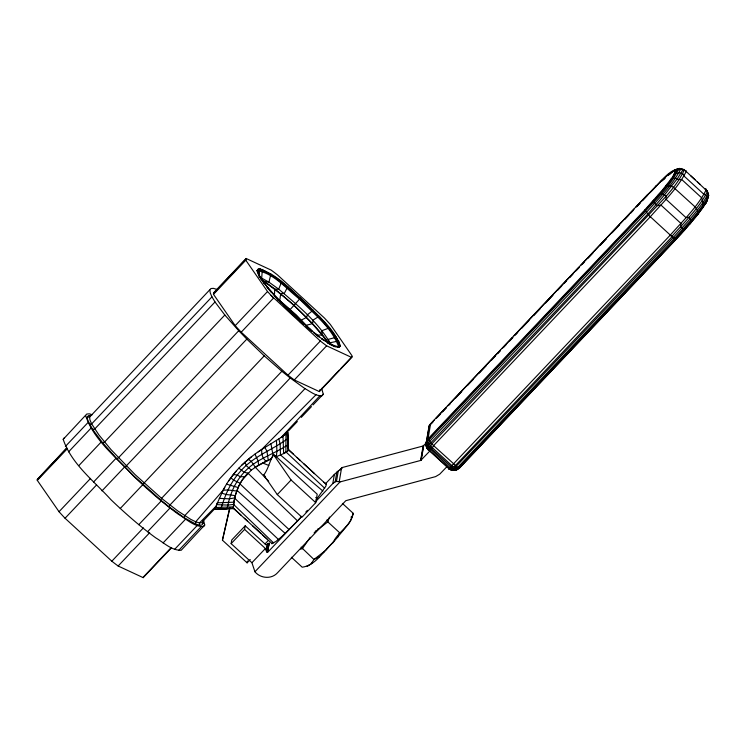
<?xml version="1.0" encoding="UTF-8"?>
<svg xmlns="http://www.w3.org/2000/svg" width="746" height="746" viewBox="0 0 746 746"><rect width="100%" height="100%" fill="white"/><g stroke="black" fill="none" stroke-linecap="round" stroke-linejoin="round"><path stroke-width="1.12" d="M283.648 453.559L282.986 436.279L287.928 431.477L288.422 450.379L283.648 453.559L276.346 456.692L275.796 456.31A53.302 37.785 -36.7 0 0 273.53 454.743C269.502 461.14 268.411 468.936 263.73 475.043L277.279 494.589L301.953 517.248L315.754 502.673L317.199 494.206L275.815 456.272M287.63 432.195L285.97 434.013L285.877 452.412L283.76 453.512M214.755 508.753L202.968 521.212L203.052 523.459L201.961 525.007L199.48 525.203L195.657 524.046L195.722 521.78L223.166 490.178C232.295 472.059 247.691 457.96 264.839 447.535L266.965 451.19L268.243 460.151L258.573 465.075L251.365 470.073L242.254 479.967L238.86 485.87L235.783 494.02L233.955 501.816L233.293 508.66L214.727 509.35L216.648 504.669M428.512 429.304C428.577 427.505 429.211 423.7 431.365 423.663L432.969 421.975M274.341 295.854L274.798 289.327L278.687 289.168C298.148 305.729 318.971 322.692 331.466 345.361M708.504 197.308L704.774 204.712C707.292 202.138 708.038 198.007 705.93 194.967L704.019 194.398L684.035 176.047L682.944 173.855L679.009 172.792L675.205 173.706L662.01 190.584L644.74 210.008L428.036 438.881C422.963 444.131 428.167 455.871 433.603 445.623L650.307 216.76C662.924 202.343 677.489 188.738 686.189 171.496L686.012 170.536L684.987 170.489C671.186 162.423 657.347 188.048 647.332 194.846L430.619 423.719L428.036 438.881L428.558 440.103L433.603 445.623L457.037 466.847L459.517 468.059L680.884 234.151L697.193 215.184L706.406 202.362L708.7 195.284L706.723 190.333L708.355 193.27C699.767 210.139 685.574 223.464 673.228 237.582L456.244 466.241C454.137 471.724 446.192 467.518 449.316 469.066C452.3 471.183 456.813 470.875 459.266 468.078L676.342 239.028M450.491 469.626L448.43 468.255L452.878 470.306M337.658 347.254L338.423 346.181C331.42 326.953 313.413 313.646 299.612 299.165C286.697 289.112 274.687 274.202 258.209 270.723L257.445 271.805L257.044 270.649L258.377 268.924C277.848 273.782 291.947 291.565 307.063 303.995C318.822 316.994 334.562 328.846 340.213 345.902L339.094 347.347M276.346 456.692L276.915 451.181L276.449 440.438M257.836 272.066L259.048 275.377C270.686 294.12 287.275 309.189 303.426 323.969M259.188 277.372L259.599 269.409L260.149 268.784M195.657 524.046L184.402 517.827L184.7 515.691L304.993 388.647C310.355 391.473 315.772 396.35 322.197 395.678L323.26 394.168L321.647 388.368M259.095 274.985L261.324 278.715L260.764 279.34M293.933 292.441L281.531 282.165L278.687 289.168L268.933 282.137L261.66 278.118L262.322 270.229L266.425 271.786M262.881 269.614L259.832 269.147M234.225 500.342L233.321 506.86L215.547 507.504M250.236 559.547L247.113 562.848L222.429 540.188L229.572 508.474M447.04 466.567L439.711 474.176L435.608 476.61L345.818 500.687L277.4 572.9C271.451 579.456 260.391 578.467 254.936 571.772L251.924 562.726L231.129 543.629L231.745 540.011L245.21 525.79L266.014 544.888L269.381 543.023L267.348 552.338L265.399 548.506L244.595 529.399L245.21 525.79M247.113 562.848L247.42 561.048M266.182 550.874L267.292 544.421M266.443 551.49L267.683 544.244M266.602 551.76L267.907 544.123M266.975 552.171L268.401 543.825M267.348 552.338L268.868 543.489M267.525 552.329L269.064 543.321M315.371 501.937L332.809 483.52L334.367 474.391L342.47 467.472L423.094 446.005L426.097 443.133M332.809 483.52L335.178 481.823L336.856 471.985M335.178 481.823L336.483 481.45L338.311 470.726M429.966 450.882L420.763 460.422L339.999 481.935L339.225 481.683L341.528 468.18M420.623 460.469L423.094 446.005M420.893 460.357L423.495 445.828M421.238 460.095L423.709 445.642M171.599 547.676L143.213 577.656L118.138 566.009A72.409 10.929 43.4 0 1 111.825 561.206L65.042 518.246A72.409 10.929 43.4 0 1 59.027 511.709L37.319 480.396A72.409 10.929 43.4 0 1 37.347 479.417L66.786 447.861M234.253 500.184C236.184 490.131 240.501 480.359 247.924 473.141L297.598 520.978L281.606 536.738L275.778 541.587L271.376 543.675M222.429 540.188L229.917 507.905M233.293 508.66L233.414 508.175L240.977 515.122M261.687 279.759L264.326 281.354L268.933 282.137L270.91 274.052M288.348 442.499L287.751 444.914L287.937 450.948M261.324 278.715L268.401 288.562L266.835 286.893M143.446 577.068L143.4 577.227A72.409 10.929 43.4 0 1 143.213 577.656M291.378 557.253L302.195 567.193C315.912 565.384 323.354 550.921 333.042 542.64C337.957 531.506 351.04 526.154 353.203 513.313L342.386 503.382M352.625 514.619L353.203 513.313L350.816 520.214A32.498 3.217 -47.4 0 1 348.056 524.522L333.042 542.64M184.402 517.827L169.314 506.963L169.92 505.051L290.222 377.998L304.993 388.647M697.193 215.184L703.04 207.481L707.059 200.59M300.61 322.225C300.871 318.104 307.501 319.307 307.315 314.831L313.301 310.15M323.801 482.233L326.3 483.818L325.918 486.075L316.118 499.923M644.74 210.008L649.402 215.902L671.801 236.445C684.352 222.094 698.769 208.554 707.488 191.424L686.189 171.496C683.14 168.596 677.853 168.736 674.999 171.85L673.181 175.692M329.48 517.062L327.811 521.864L315.978 531.124M429.491 427.29L428.931 427.122L429.677 425.192L434.181 420.166M337.5 537.624L339.467 532.569L327.811 521.864L326.944 519.915M273.679 543.013L233.563 504.417L227.884 505.079L216.648 504.65L223.166 490.178M216.648 504.65L217.384 502.804L233.89 502.198M37.617 478.662L37.319 480.396L67.28 448.756M281.68 281.811L270.593 274.407M214.736 509.332L215.165 508.464M708.7 195.284C700.335 211.724 686.507 224.705 674.468 238.468L457.755 467.332L452.794 469.961L448.756 468.609M169.314 506.963L160.782 500.1L161.565 498.328L281.857 371.284L290.222 377.998M268.485 288.236L278.622 299.678L278.062 300.284M224.76 487.269L221.674 493.125L225.973 494.477L235.326 495.605M287.769 286.706L284.198 293.598C277.381 290.856 282.725 305.394 276.71 298.214M653.757 200.189L644.954 210.708L428.241 439.58C425.239 442.191 425.369 447.404 428.456 449.903L448.626 468.413L450.463 467.052L670.29 235.111C682.898 220.695 697.463 207.08 706.173 189.848L705.986 188.887L704.961 188.841M271.647 458.035L273.083 455.554L270.947 443.767L282.986 436.279L281.055 437.566L319.764 395.865M278.622 299.678L284.515 305.785L284.189 306.13M228.612 480.965L235.969 471.276M203.481 519.962L204.73 524.997L181.157 550.296C171.44 550.511 163.663 542.519 155.737 537.857C139.894 526.284 125.16 513.285 110.986 499.745C94.033 481.011 71.336 463.919 63.196 439.338L64.315 437.743M63.196 439.338L86.76 414.039L89.324 413.834L92.271 414.729M160.782 500.1L133.758 475.873L116.777 458.706L102.566 442.667L92.532 429.342L87.655 420.017L87.319 417.163L88.41 415.625L90.891 415.429M90.667 415.587L89.604 417.098L89.93 419.886L91.655 423.896L99.05 435.123L111.07 449.689L135.091 474.605L161.565 498.328L177.697 510.889L190.752 519.356L195.722 521.78L199.462 522.918L201.896 522.722L202.968 521.212M87.319 417.163L89.604 417.098L210.969 288.534L213.403 288.348L217.151 289.476M257.044 270.649L258.06 269.287L260.102 269.203M257.566 270.444L258.34 269.343M204.73 524.997L203.611 526.592C193.885 526.797 186.108 518.815 178.182 514.153C162.348 502.58 147.605 489.581 133.431 476.041C116.479 457.307 93.791 440.215 85.641 415.625M647.332 194.846L648.078 194.79M307.138 566.195L310.895 564.088L313.954 559.5L325.797 550.25L333.248 541.941M142.784 484.359L264.233 355.87L281.857 371.284M310.271 537.26L302.307 548.804L300.545 549.028M300.619 297.934L288.898 310.942M689.63 224.322L697.939 214.223L697.445 209.896L695.02 206.829L673.414 187.199L669.871 185.586L665.6 186.164M258.536 275.6L259.048 275.377L257.603 270.033M660.341 181.791L667.428 175.45L674.934 170.051L668.612 175.049M314.113 532.924L316.416 530.443M297.598 520.978L301.934 516.325M656.219 185.773L647.696 194.678M65.35 446.481L87.795 422.768M246.105 258.47L213.785 292.609A72.409 10.929 43.4 0 0 213.487 294.344L235.195 325.657A72.409 10.929 43.4 0 0 241.219 332.184L287.993 375.154A72.409 10.929 43.4 0 0 294.306 379.956L319.381 391.603L351.702 357.465A72.409 10.929 43.4 0 0 352 355.73L330.291 324.417A72.409 10.929 43.4 0 0 324.277 317.88L277.493 274.92A72.409 10.929 43.4 0 0 271.18 270.117L246.105 258.47A72.409 10.929 43.4 0 0 245.807 260.205L213.487 294.344M37.347 479.417L66.515 448.616M213.515 293.365L245.835 259.226M209.906 290.045L210.232 292.842L211.948 296.852L91.655 423.896L89.408 424.11M68.567 451.862L91.012 428.148M211.948 296.852L215.016 301.971L94.714 429.015L92.532 429.342M78.889 465.569L101.335 441.865M215.016 301.971L224.835 315.026L104.543 442.07L102.566 442.667M59.027 511.709L90.564 478.41M235.195 325.657L267.516 291.518L245.807 260.205M93.502 482.075L115.947 458.37M224.835 315.026L238.757 330.73L118.455 457.783L116.777 458.706M65.042 518.246L96.579 484.937M241.219 332.184L273.54 298.055L271.068 295.407A72.409 10.929 43.4 0 1 267.516 291.518M101.988 490.868L124.433 467.164M238.757 330.73L246.833 339.104L125.02 467.248M120.265 508.474L142.71 484.769M138.784 524.671L161.239 500.958M111.825 561.206L143.363 527.898M287.993 375.154L320.323 341.015A72.409 10.929 43.4 0 0 326.636 345.818L351.702 357.465M147.568 531.73L170.013 508.026M118.138 566.009L149.676 532.7M294.306 379.956L326.636 345.818M163.094 542.911L185.54 519.207M143.474 576.9L171.076 547.76M319.652 390.848L339.355 370.025M340.931 368.365L351.972 356.709M174.667 549.308L197.112 525.604M288.711 430.647L297.346 421.527M301.272 417.378L311.483 406.598M313.05 404.947L323.26 394.168M178.602 550.501L201.047 526.788M277.279 494.589L291.08 480.004L273.549 454.724A110.641 16.692 43.4 0 0 275.796 456.31M231.129 543.629L244.595 529.399M265.082 543.871L268.206 540.57M325.648 483.604L334.367 474.391M251.924 562.726L265.399 548.506M340.083 469.999L342.47 467.472M267.823 552.152L301.114 516.997M305.86 511.98L307.445 510.301M254.936 571.772L339.999 481.935M435.776 418.478L446.173 407.493M447.777 405.805L500.557 350.07M502.151 348.382L512.549 337.397M514.143 335.709L578.924 267.301M580.519 265.613L634.1 209.029M635.695 207.341L646.894 195.517M436.96 417.751L440.159 414.366M442.565 411.839L446.556 407.614M448.961 405.078L450.556 403.39M455.358 398.327L461.755 391.566M467.35 385.654L472.945 379.742M479.342 372.991L486.541 365.391M491.344 360.318L495.344 356.094M497.741 353.567L500.137 351.03M503.336 347.655L506.534 344.27M509.732 340.894L512.931 337.518M515.327 334.982L517.733 332.446M521.724 328.231L528.923 320.631M533.726 315.558L540.123 308.807M545.718 302.895L552.917 295.295M557.71 290.222L561.71 285.998M564.107 283.471L566.512 280.934M569.711 277.559L572.909 274.174M576.108 270.798L579.306 267.422M582.505 264.047L584.099 262.35M588.1 258.135L592.902 253.062M600.092 245.462L606.489 238.711M612.093 232.799L619.292 225.199M624.887 219.287L628.887 215.062M630.482 213.375L632.878 210.838M636.879 206.614L640.077 203.238M642.474 200.702L647.276 195.639M685.35 229.209L675.979 239.205M308.583 328.193C301.067 322.794 315.25 326.664 312.649 320.351L318.868 316.453L300.386 298.223L275.694 277.913M261.52 449.67L316.015 394.737M216.042 506.226L199.462 522.918L199.48 525.203M319.185 316.257L332.949 332.893L338.311 341.034L330.329 342.712L330.907 344.783M335.057 346.685L339.626 346.489L339.561 343.943M662.206 180.868L665.451 177.856M241.853 465.056L251.616 456.664M667.428 175.45L670.197 173.65M286.968 433.044L287.49 438.834C272.56 449.782 254.097 456.002 241.49 470.194C231.157 480.983 224.938 494.887 220.937 509.117L222.215 508.52M459.629 467.901L455.927 470.185L453.465 468.777L429.64 447.04L426.684 443.674L426.218 442.042M296.973 318.188C310.233 327.653 322.533 343.617 339.439 347.011M658.028 195.303C665.469 188.057 671.997 179.525 676.948 170.349L675.904 169.594L672.426 171.739M284.664 435.067L285.97 434.013M248.287 459.312L251.309 461.392L255.272 467.173L271.152 458.855L268.243 460.151M454.118 470.362L451.61 470.157L448.915 468.274L428.931 449.922L426.404 446.863M258.321 451.815L261.622 449.605L261.846 454.211L263.161 458.1L265.884 461.242M285.877 452.412L287.21 451.554M264.727 447.609L270.947 443.767M319.53 556.6L313.954 559.5L301.132 547.172M305.804 325.993L310.038 329.228M323.009 552.758L323.857 552.338M675.904 169.594L677.75 168.717L678.077 169.846C670.626 185.81 656.909 198.231 645.262 211.23L428.558 440.103L426.684 443.674L426.6 447.19M676.846 169.734L679.765 168.344L680.501 169.389C672.137 185.829 658.308 198.809 646.269 212.573L429.565 441.436L427.01 446.276L427.533 448.989M329.331 327.699L328.995 328.044L338.386 341.286M316.136 334.124L314.094 332.856M663.865 179.254L662.588 179.702L655.398 186.64L656.377 186.491M457.68 469.402L451.927 465.663L431.943 447.311L426.656 440.895L429.239 425.742L430.293 425.379M455.349 470.222L456.552 469.905M336.493 337.22L328.315 339.337L329.546 344.176M326.907 341.882L321.47 338.479M338.721 340.95L339.635 344.204M317.955 528.783L318.747 528.625M676.23 239.186L672.948 237.377M234.748 497.89L229.47 498.832L219.24 498.365M311.856 563.109L312.341 563.034M334.935 346.321L330.944 344.624M340.213 345.902L339.029 347.067L335.448 346.657M257.827 269.548C277.288 274.397 291.378 292.171 306.485 304.601C318.234 317.591 333.975 329.443 339.626 346.489M223.129 490.262L227.996 489.954L236.743 491.027M214.895 509.07L233.246 508.138L272.197 543.713M316.379 335.187L322.169 334.963L321.824 330.72L328.995 328.044L318.85 316.602L300.293 298.288M336.483 481.45L339.225 481.683M219.417 508.613L227.166 508.893C229.404 495.475 234.72 482.27 244.156 472.274C255.915 459.088 273.54 454.454 287.751 444.914L287.49 438.834M244.679 476.703L240.343 476.75L237.256 475.081L233.311 474.493M673.974 171.002L674.841 171.039L674.999 171.85M307.343 565.636L308.107 565.804M247.924 473.141L244.156 472.274L238.823 468.115M226.579 484.154L238.095 487.53M260.018 277.624L261.66 278.118M671.251 178.62L675.382 178.313L679.168 179.609L681.751 179.534L701.725 197.876L703.562 205.933L691.458 221.198L675.438 239.018L670.29 235.111M315.698 497.582L317.488 498.235M262.517 462.921L268.84 465.467M448.579 468.451L449.409 469.02M675.083 238.841L675.596 239.093L457.167 469.178L453.484 470.353L451.917 469.337L426.386 445.474L425.919 444.467L428.931 427.122M262.564 269.968L270.817 274.444M331.886 345.333L334.6 346.657M262.331 280.552C287.592 297.729 310.252 319.157 328.669 343.542M327.429 342.498L330.068 344.092M327.447 342.759L330.096 344.354M240.203 483.287L233.591 480.107L230.859 477.738M449.204 468.926L451.656 470.055M251.365 470.073L246.227 465.597L245.024 462.119M321.461 338.721L324.016 340.474M428.484 450.052L426.926 447.982L428.307 449.782L427.831 447.218L429.435 444.29L647.696 214.186L664.453 194.967L677.312 178.751L682.963 169.696L681.807 168.521M319.055 336.66L314.057 333.07M317.414 335.681L319.036 336.894M428.642 450.062L427.169 448.477M275.218 296.554L296.115 314.896L311.147 330.469M309.767 329.368L312.36 331.457M312.322 331.672L308.117 328.212M671.204 235.922L672.099 236.687L455.386 465.551L450.91 468.525L448.467 468.32M279.33 300.321L295.873 315.148L306.28 325.666M322.878 491.045L280.477 454.967L280.142 443.917L278.855 438.965M236.986 490.374L285.205 533.427M297.673 319.064L303.342 324.146M299.864 321.498L303.1 324.407M690.815 175.842L694.974 179.665M697.473 181.959L699.972 184.253M320.323 341.015L271.068 295.407M326.45 484.583L288.627 449.857L288.329 447.031M291.08 480.004L315.754 502.673M263.73 475.043L265.436 476.61M244.334 518.209L247.7 521.295M252.735 525.921L261.147 533.642M262.825 535.19L267.021 539.05M288.553 449.67L293.588 454.323M296.945 457.419L300.302 460.524M303.659 463.62L314.57 473.701M239.895 483.846L289.131 529.632M286.24 452.197L324.715 488.248M297.188 318.001L284.515 305.785M296.059 317.582L284.963 306.895M290.185 312.537L292.6 314.812M264.233 355.87L246.833 339.104M234.664 498.216L278.445 539.479M281.242 303.081L276.766 298.344M255.253 467.183L268.709 481.347M268.168 288.581L271.563 292.544M328.921 343.291L322.421 334.712L312.341 323.326L293.868 305.114L275.041 289.066L264.326 281.354L264.373 283.778M262.266 280.85L264.159 283.527M259.328 276.272L260.447 278.137M428.269 449.857L431.813 443.907L648.526 215.044C661.301 201.075 676.314 187.563 684.129 170.125L683.737 169.221M254.983 454.155L258.172 461.028L258.573 465.075M257.939 273.39L258.778 275.339M287.564 432.531L288.208 438.825M351.105 516.922L351.506 518.507M257.286 270.388L257.519 272.421M202.716 520.605L203.052 523.459M287.853 436.736L288.059 441.874M319.68 389.869A72.409 10.929 43.4 0 1 319.67 390.671M319.512 391.324A72.409 10.929 43.4 0 1 319.381 391.603M666.103 196.095L666.066 199.313L686.05 217.664L689.09 217.207L691.048 220.014L691.439 222.121L683.979 230.645L680.697 226.793L680.977 223.455L660.993 205.113L657.711 205.691L652.778 201.989L660.238 193.466L662.849 194.119L666.103 196.095"/></g></svg>
